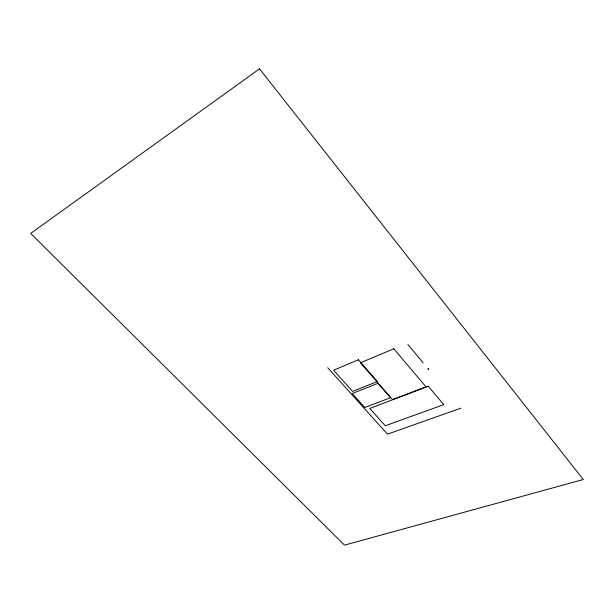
<?xml version="1.0" encoding="UTF-8"?>
<svg xmlns="http://www.w3.org/2000/svg" width="614" height="614" viewBox="0 0 614 614"><rect width="100%" height="100%" fill="white"/><g stroke="black" fill="none" stroke-linecap="round" stroke-linejoin="round"><path stroke-width="0.92" d="M460.868 408.164L387.465 434.152L327.73 367.74M407.911 344.538L423.123 362.782M427.897 368.876L428.672 369.068L427.897 368.876M259.515 68.86L30.7 233.42L344.5 545.14L583.3 479.511L259.515 68.86M358.407 359.758L333.594 370.257L352.589 391.433L377.433 381.509L358.407 359.758M393.82 348.775L360.395 362.82L392.561 399.584L426.009 386.866L393.82 348.775M377.925 383.336L352.244 393.543L364.808 407.519L390.504 397.703L377.925 383.336M428.265 386.244L369.789 408.464L385.285 425.755L443.761 404.626L428.265 386.244"/></g></svg>
